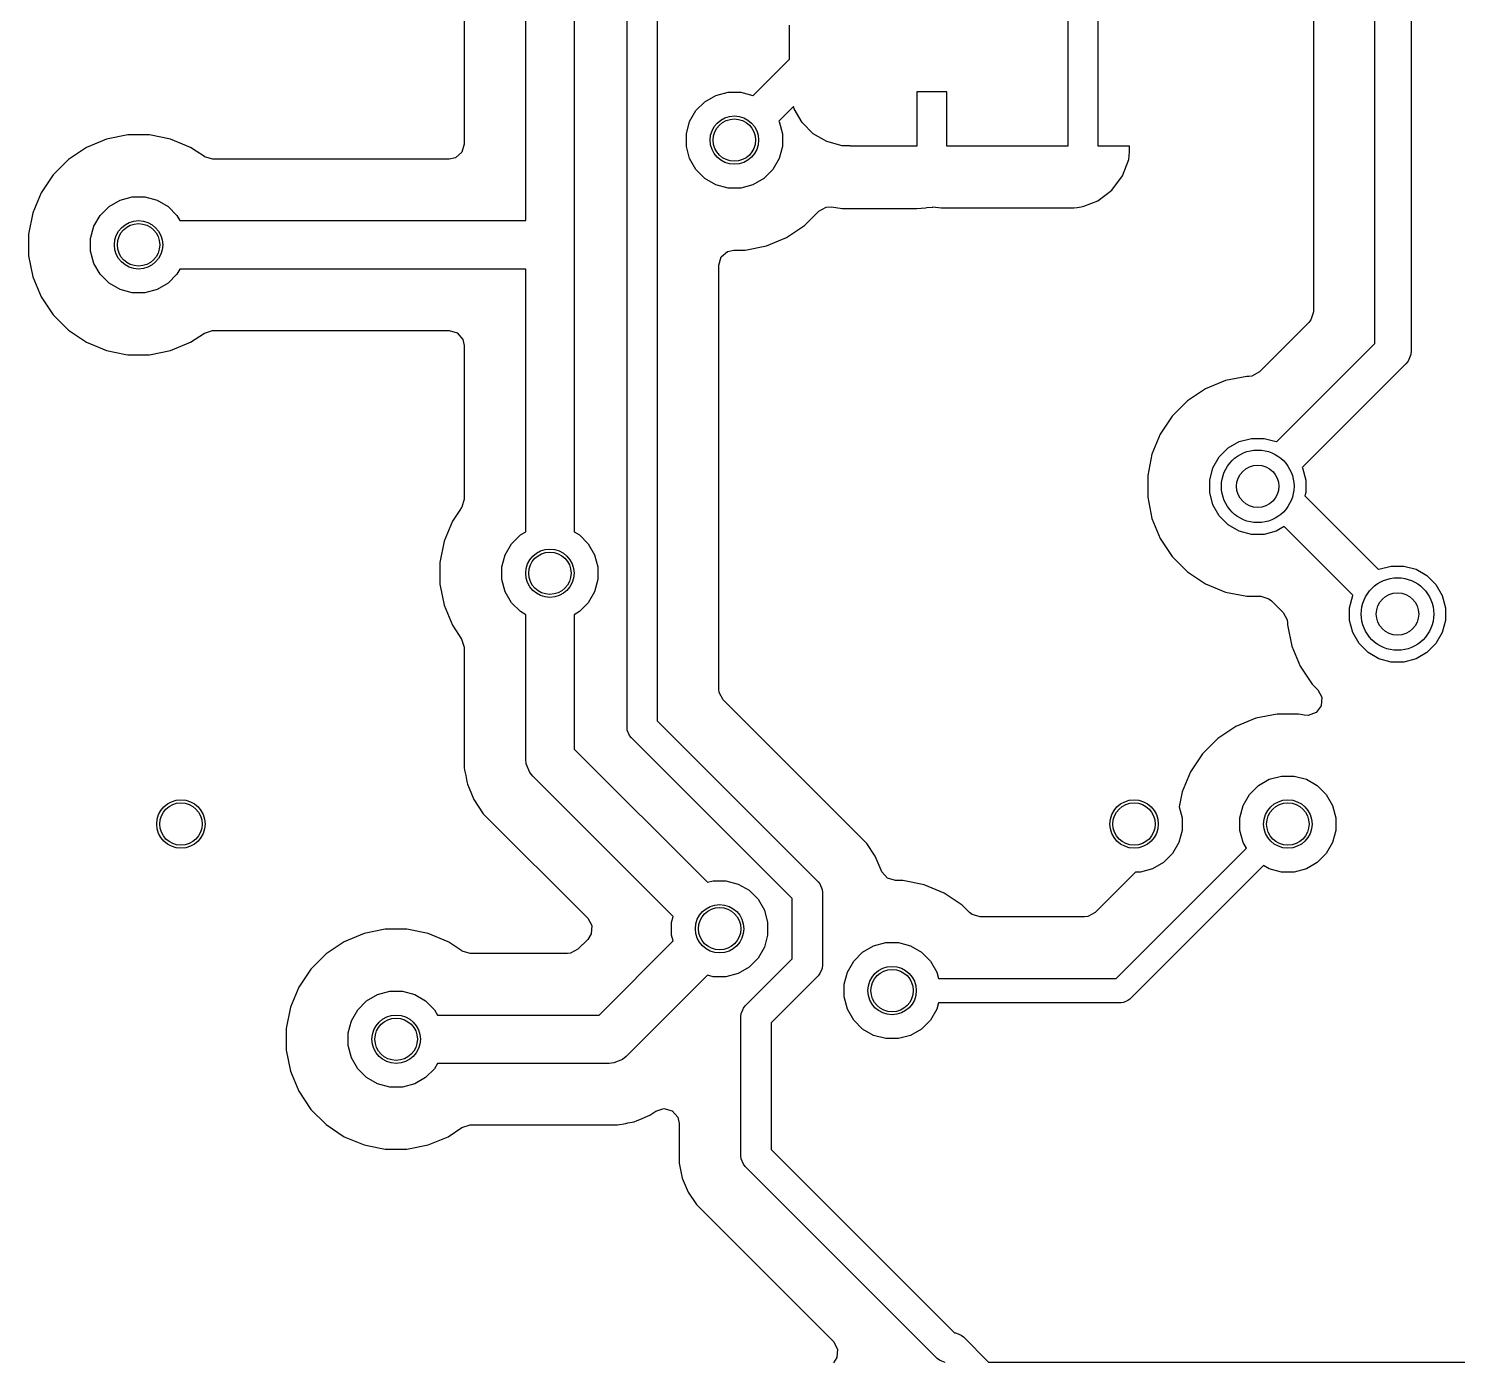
# Model space of a CAD drawing. Header units: inches. Extents: x -2.18 to 1.8, y 0.44 to 2.81.
# Drawn here: x -0.2395 to 0.2252, y 0.7499 to 1.1837 of the extents above; entities that cross this region are included whole.
import ezdxf

# ---------------------------------------------------------------- set-up
doc = ezdxf.new("R2010")
doc.units = ezdxf.units.IN
doc.header["$MEASUREMENT"] = 0
doc.layers.add('BLACK', color=250, linetype='CONTINUOUS')

msp = doc.modelspace()

# ---------------------------------------------------------------- linework, layer by layer
at = {"layer": 'BLACK', "linetype": 'CONTINUOUS'}
for p, q in [((-0.04492, 0.95651), (-0.04492, 1.41015)), ((-0.03508, 1.41015), (-0.03508, 0.95855)), ((0.21013, 1.31673), (0.21013, 1.07886)), ((0.19832, 1.08131), (0.19832, 1.31428)), ((0.1783, 1.30397), (0.1783, 1.09162)), ((-0.07787, 1.12126), (-0.07787, 1.20704)), ((-0.06213, 1.20536), (-0.06213, 1.11634)), ((0.0985, 1.20453), (0.0985, 1.14547)), ((0.10835, 1.14547), (0.10835, 1.20453)), ((-0.09789, 1.19775), (-0.09789, 1.14616)), ((0.00795, 1.17375), (0.00795, 1.18484)), ((-0.00387, 1.16193), (0.00795, 1.17375)), ((-0.01959, 1.15994), (-0.01603, 1.162)), ((-0.01603, 1.162), (-0.01206, 1.16306)), ((-0.01206, 1.16306), (-0.00794, 1.16306)), ((-0.00794, 1.16306), (-0.00397, 1.162)), ((-0.00397, 1.162), (-0.00387, 1.16193)), ((0.05913, 1.16319), (0.04929, 1.16319)), ((0.04929, 1.16319), (0.04929, 1.14547)), ((0.05913, 1.14547), (0.05913, 1.16319)), ((-0.02249, 1.15703), (-0.01959, 1.15994)), ((0.00926, 1.15835), (0.00449, 1.15358)), ((0.00945, 1.15762), (0.00926, 1.15835)), ((0.01202, 1.15317), (0.00945, 1.15762)), ((-0.02561, 1.1495), (-0.02455, 1.15347)), ((-0.02455, 1.15347), (-0.02249, 1.15703)), ((0.00449, 1.15358), (0.00455, 1.15347)), ((0.00455, 1.15347), (0.00561, 1.1495)), ((0.01565, 1.14954), (0.01202, 1.15317)), ((-0.2073, 1.14915), (-0.21421, 1.14778)), ((-0.20026, 1.14915), (-0.2073, 1.14915)), ((-0.2073, 1.14915), (-0.2073, 1.14915)), ((-0.19335, 1.14778), (-0.20026, 1.14915)), ((-0.20026, 1.14915), (-0.20026, 1.14915)), ((-0.02561, 1.14539), (-0.02561, 1.1495)), ((0.00561, 1.1495), (0.00561, 1.14539)), ((0.0201, 1.14697), (0.01565, 1.14954)), ((-0.22072, 1.14508), (-0.22658, 1.14117)), ((-0.21421, 1.14778), (-0.22072, 1.14508)), ((-0.22072, 1.14508), (-0.22072, 1.14508)), ((-0.21421, 1.14778), (-0.21421, 1.14778)), ((-0.18684, 1.14508), (-0.19335, 1.14778)), ((-0.19335, 1.14778), (-0.19335, 1.14778)), ((-0.18505, 1.14389), (-0.18684, 1.14508)), ((-0.18238, 1.1421), (-0.18505, 1.14389)), ((-0.09867, 1.14352), (-0.10075, 1.14172)), ((-0.09789, 1.14616), (-0.09867, 1.14352)), ((-0.02455, 1.14142), (-0.02561, 1.14539)), ((0.00561, 1.14539), (0.00455, 1.14142)), ((0.02507, 1.14564), (0.0201, 1.14697)), ((0.02764, 1.14564), (0.02507, 1.14564)), ((0.02764, 1.14547), (0.02764, 1.14564)), ((0.04929, 1.14547), (0.02764, 1.14547)), ((0.0985, 1.14547), (0.05913, 1.14547)), ((0.11852, 1.14547), (0.10835, 1.14547)), ((0.11841, 1.14249), (0.11852, 1.14356)), ((0.11852, 1.14356), (0.11852, 1.14547)), ((0.11852, 1.14356), (0.11852, 1.14356)), ((-0.22658, 1.14117), (-0.23156, 1.13619)), ((-0.22658, 1.14117), (-0.22658, 1.14117)), ((-0.1823, 1.14205), (-0.18238, 1.1421)), ((-0.17966, 1.14128), (-0.1823, 1.14205)), ((-0.10278, 1.14128), (-0.17966, 1.14128)), ((-0.10075, 1.14172), (-0.10278, 1.14128)), ((-0.02249, 1.13786), (-0.02455, 1.14142)), ((0.00455, 1.14142), (0.00249, 1.13786)), ((0.11626, 1.13578), (0.11827, 1.14117)), ((0.11827, 1.14117), (0.11841, 1.14249)), ((-0.23156, 1.13619), (-0.23548, 1.13033)), ((-0.23156, 1.13619), (-0.23156, 1.13619)), ((-0.01959, 1.13495), (-0.02249, 1.13786)), ((-0.01603, 1.1329), (-0.01959, 1.13495)), ((-0.00041, 1.13495), (-0.00397, 1.1329)), ((0.00249, 1.13786), (-0.00041, 1.13495)), ((0.11281, 1.13117), (0.11626, 1.13578)), ((-0.23548, 1.13033), (-0.23817, 1.12382)), ((-0.23548, 1.13033), (-0.23548, 1.13033)), ((-0.01206, 1.13183), (-0.01603, 1.1329)), ((-0.00794, 1.13183), (-0.01206, 1.13183)), ((-0.00397, 1.1329), (-0.00794, 1.13183)), ((0.1082, 1.12772), (0.11281, 1.13117)), ((-0.21627, 1.12297), (-0.21337, 1.12588)), ((-0.21337, 1.12588), (-0.20981, 1.12794)), ((-0.20981, 1.12794), (-0.20584, 1.129)), ((-0.20584, 1.129), (-0.20172, 1.129)), ((-0.20172, 1.129), (-0.19775, 1.12794)), ((-0.19775, 1.12794), (-0.19419, 1.12588)), ((-0.19419, 1.12588), (-0.19129, 1.12297)), ((0.01746, 1.12433), (0.01988, 1.12565)), ((0.01988, 1.12565), (0.02155, 1.12572)), ((0.02155, 1.12572), (0.02505, 1.12526)), ((0.02505, 1.12526), (0.02505, 1.12526)), ((0.02505, 1.12526), (0.04929, 1.12526)), ((0.04929, 1.12526), (0.05217, 1.12546)), ((0.05217, 1.12546), (0.05258, 1.12558)), ((0.05258, 1.12558), (0.05452, 1.12564)), ((0.05452, 1.12564), (0.05453, 1.12574)), ((0.05453, 1.12574), (0.05722, 1.12545)), ((0.05722, 1.12545), (0.05722, 1.12545)), ((0.05722, 1.12545), (0.10042, 1.12545)), ((0.10042, 1.12545), (0.10148, 1.12557)), ((0.10042, 1.12545), (0.10042, 1.12545)), ((0.10148, 1.12557), (0.1028, 1.12571)), ((0.1028, 1.12571), (0.10282, 1.12572)), ((0.10282, 1.12572), (0.10361, 1.12601)), ((0.10361, 1.12601), (0.1082, 1.12772)), ((-0.23817, 1.12382), (-0.23955, 1.11691)), ((-0.23817, 1.12382), (-0.23817, 1.12382)), ((-0.21833, 1.11941), (-0.21627, 1.12297)), ((-0.19129, 1.12297), (-0.1903, 1.12126)), ((-0.1903, 1.12126), (-0.07787, 1.12126)), ((0.0128, 1.11966), (0.01746, 1.12433)), ((-0.23955, 1.11691), (-0.23955, 1.10986)), ((-0.21939, 1.11544), (-0.21833, 1.11941)), ((-0.21939, 1.11133), (-0.21939, 1.11544)), ((-0.06213, 1.11634), (-0.06213, 1.02006)), ((0.00043, 1.11305), (0.00694, 1.11575)), ((0.00694, 1.11575), (0.0128, 1.11966)), ((-0.21833, 1.10736), (-0.21939, 1.11133)), ((-0.01428, 1.10944), (-0.01221, 1.11124)), ((-0.01221, 1.11124), (-0.01018, 1.11168)), ((-0.01018, 1.11168), (-0.00648, 1.11168)), ((-0.00648, 1.11168), (0.00043, 1.11305)), ((-0.00648, 1.11168), (-0.00648, 1.11168)), ((-0.23955, 1.10986), (-0.23817, 1.10295)), ((-0.21627, 1.1038), (-0.21833, 1.10736)), ((-0.01506, 1.1068), (-0.01428, 1.10944)), ((-0.01506, 0.96886), (-0.01506, 1.1068)), ((-0.23817, 1.10295), (-0.23817, 1.10295)), ((-0.23817, 1.10295), (-0.23548, 1.09644)), ((-0.21337, 1.10089), (-0.21627, 1.1038)), ((-0.19129, 1.1038), (-0.19419, 1.10089)), ((-0.1903, 1.10551), (-0.19129, 1.1038)), ((-0.07787, 1.10551), (-0.1903, 1.10551)), ((-0.07787, 1.02006), (-0.07787, 1.10551)), ((-0.20981, 1.09884), (-0.21337, 1.10089)), ((-0.20584, 1.09777), (-0.20981, 1.09884)), ((-0.20172, 1.09777), (-0.20584, 1.09777)), ((-0.19775, 1.09884), (-0.20172, 1.09777)), ((-0.19419, 1.10089), (-0.19775, 1.09884)), ((-0.23548, 1.09644), (-0.23548, 1.09644)), ((-0.23548, 1.09644), (-0.23156, 1.09059)), ((-0.23156, 1.09059), (-0.23156, 1.09059)), ((-0.23156, 1.09059), (-0.22658, 1.0856)), ((0.17687, 1.08817), (0.16074, 1.07203)), ((0.17753, 1.08898), (0.17687, 1.08817)), ((0.1783, 1.09162), (0.17753, 1.08898)), ((-0.22658, 1.0856), (-0.22658, 1.0856)), ((-0.22658, 1.0856), (-0.22072, 1.08169)), ((-0.18684, 1.08169), (-0.18238, 1.08467)), ((-0.18238, 1.08467), (-0.17975, 1.08549)), ((-0.17975, 1.08549), (-0.17966, 1.08549)), ((-0.17966, 1.08549), (-0.10278, 1.08549)), ((-0.10278, 1.08549), (-0.10014, 1.08472)), ((-0.10014, 1.08472), (-0.09833, 1.08264)), ((-0.22072, 1.08169), (-0.22072, 1.08169)), ((-0.22072, 1.08169), (-0.22072, 1.08169)), ((-0.22072, 1.08169), (-0.21421, 1.07899)), ((-0.21421, 1.07899), (-0.20796, 1.07775)), ((-0.20026, 1.07762), (-0.19335, 1.07899)), ((-0.19335, 1.07899), (-0.18684, 1.08169)), ((-0.09833, 1.08264), (-0.09789, 1.08061)), ((-0.09789, 1.08061), (-0.09789, 1.03069)), ((0.16634, 1.04932), (0.19832, 1.08131)), ((0.21013, 1.07886), (0.21002, 1.07771)), ((-0.20796, 1.07775), (-0.2073, 1.07762)), ((-0.2073, 1.07762), (-0.2073, 1.07762)), ((-0.2073, 1.07762), (-0.2073, 1.07762)), ((-0.2073, 1.07762), (-0.20026, 1.07762)), ((-0.20026, 1.07762), (-0.20026, 1.07762)), ((0.2084, 1.07469), (0.17469, 1.04097)), ((0.20914, 1.07558), (0.2084, 1.07469)), ((0.20979, 1.07714), (0.20914, 1.07558)), ((0.21002, 1.07771), (0.20979, 1.07714)), ((0.14977, 1.06923), (0.14326, 1.06653)), ((0.15668, 1.0706), (0.14977, 1.06923)), ((0.14977, 1.06923), (0.14977, 1.06923)), ((0.15728, 1.0706), (0.15668, 1.0706)), ((0.15832, 1.07072), (0.15728, 1.0706)), ((0.16074, 1.07203), (0.15832, 1.07072)), ((0.14326, 1.06653), (0.1374, 1.06262)), ((0.14326, 1.06653), (0.14326, 1.06653)), ((0.1374, 1.06262), (0.13242, 1.05764)), ((0.1374, 1.06262), (0.1374, 1.06262)), ((0.13242, 1.05764), (0.12851, 1.05178)), ((0.13242, 1.05764), (0.13242, 1.05764)), ((0.12851, 1.05178), (0.12581, 1.04527)), ((0.12851, 1.05178), (0.12851, 1.05178)), ((0.15418, 1.04939), (0.15815, 1.05045)), ((0.15815, 1.05045), (0.16226, 1.05045)), ((0.16226, 1.05045), (0.16623, 1.04939)), ((0.14771, 1.04442), (0.15062, 1.04733)), ((0.15062, 1.04733), (0.15418, 1.04939)), ((0.16623, 1.04939), (0.16634, 1.04932)), ((0.12581, 1.04527), (0.12443, 1.03836)), ((0.12581, 1.04527), (0.12581, 1.04527)), ((0.14565, 1.04086), (0.14771, 1.04442)), ((0.17469, 1.04097), (0.17475, 1.04086)), ((0.12443, 1.03836), (0.12443, 1.03131)), ((0.14459, 1.03689), (0.14565, 1.04086)), ((0.14459, 1.03278), (0.14459, 1.03689)), ((0.17475, 1.04086), (0.17582, 1.03689)), ((0.17582, 1.03689), (0.17582, 1.03278)), ((0.14565, 1.02881), (0.14459, 1.03278)), ((0.17582, 1.03278), (0.17555, 1.03178)), ((0.17555, 1.03178), (0.19953, 1.00779)), ((-0.09928, 1.02714), (-0.1017, 1.02352)), ((-0.09872, 1.02798), (-0.09928, 1.02714)), ((-0.09867, 1.02805), (-0.09872, 1.02798)), ((-0.09789, 1.03069), (-0.09867, 1.02805)), ((0.12443, 1.03131), (0.12581, 1.0244)), ((0.14771, 1.02525), (0.14565, 1.02881)), ((-0.1017, 1.02352), (-0.10439, 1.01701)), ((0.12581, 1.0244), (0.12581, 1.0244)), ((0.12581, 1.0244), (0.12851, 1.01789)), ((0.15062, 1.02234), (0.14771, 1.02525)), ((-0.08249, 1.01616), (-0.07959, 1.01907)), ((-0.07959, 1.01907), (-0.07787, 1.02006)), ((-0.06213, 1.02006), (-0.06041, 1.01907)), ((-0.06041, 1.01907), (-0.05751, 1.01616)), ((0.12851, 1.01789), (0.12851, 1.01789)), ((0.12851, 1.01789), (0.13242, 1.01204)), ((0.15418, 1.02029), (0.15062, 1.02234)), ((0.15815, 1.01922), (0.15418, 1.02029)), ((0.16226, 1.01922), (0.15815, 1.01922)), ((0.16623, 1.02029), (0.16226, 1.01922)), ((0.16883, 1.02179), (0.16623, 1.02029)), ((0.19118, 0.99944), (0.16883, 1.02179)), ((-0.10439, 1.01701), (-0.10577, 1.0101)), ((-0.10439, 1.01701), (-0.10439, 1.01701)), ((-0.08455, 1.0126), (-0.08249, 1.01616)), ((-0.05751, 1.01616), (-0.05545, 1.0126)), ((-0.10577, 1.0101), (-0.10577, 1.00305)), ((-0.08561, 1.00863), (-0.08455, 1.0126)), ((-0.08561, 1.00452), (-0.08561, 1.00863)), ((-0.05545, 1.0126), (-0.05439, 1.00863)), ((-0.05439, 1.00863), (-0.05439, 1.00452)), ((0.13242, 1.01204), (0.13242, 1.01204)), ((0.13242, 1.01204), (0.1374, 1.00705)), ((0.19964, 1.00786), (0.20361, 1.00892)), ((0.20361, 1.00892), (0.20772, 1.00892)), ((0.20772, 1.00892), (0.2117, 1.00786)), ((-0.08455, 1.00055), (-0.08561, 1.00452)), ((-0.05439, 1.00452), (-0.05545, 1.00055)), ((0.1374, 1.00705), (0.1374, 1.00705)), ((0.1374, 1.00705), (0.14326, 1.00314)), ((0.19953, 1.00779), (0.19964, 1.00786)), ((0.2117, 1.00786), (0.21526, 1.0058)), ((0.21526, 1.0058), (0.21816, 1.00289)), ((-0.10577, 1.00305), (-0.10439, 0.99614)), ((-0.08249, 0.99699), (-0.08455, 1.00055)), ((-0.05545, 1.00055), (-0.05751, 0.99699)), ((0.14326, 1.00314), (0.14326, 1.00314)), ((0.14326, 1.00314), (0.14326, 1.00314)), ((0.14326, 1.00314), (0.14977, 1.00044)), ((0.14977, 1.00044), (0.15668, 0.99907)), ((0.19006, 0.99536), (0.19112, 0.99933)), ((0.19112, 0.99933), (0.19118, 0.99944)), ((0.21816, 1.00289), (0.22022, 0.99933)), ((0.22022, 0.99933), (0.22128, 0.99536)), ((-0.10439, 0.99614), (-0.10439, 0.99614)), ((-0.10439, 0.99614), (-0.1017, 0.98963)), ((-0.07959, 0.99408), (-0.08249, 0.99699)), ((-0.05751, 0.99699), (-0.06041, 0.99408)), ((0.15668, 0.99907), (0.15668, 0.99907)), ((0.15668, 0.99907), (0.15668, 0.99907)), ((0.15668, 0.99907), (0.16122, 0.99907)), ((0.16122, 0.99907), (0.16386, 0.99829)), ((0.16386, 0.99829), (0.16467, 0.99764)), ((0.16467, 0.99764), (0.16847, 0.99384)), ((0.19006, 0.99125), (0.19006, 0.99536)), ((0.22128, 0.99536), (0.22128, 0.99125)), ((-0.07787, 0.99309), (-0.07959, 0.99408)), ((-0.07787, 0.94614), (-0.07787, 0.99309)), ((-0.06041, 0.99408), (-0.06213, 0.99309)), ((-0.06213, 0.99309), (-0.06213, 0.9494)), ((0.16847, 0.99384), (0.16979, 0.99143)), ((0.16979, 0.99143), (0.1699, 0.99039)), ((0.1699, 0.99039), (0.1699, 0.98978)), ((0.19112, 0.98728), (0.19006, 0.99125)), ((0.22128, 0.99125), (0.22022, 0.98728)), ((-0.1017, 0.98963), (-0.1017, 0.98963)), ((-0.1017, 0.98963), (-0.09872, 0.98517)), ((0.1699, 0.98978), (0.17128, 0.98287)), ((0.19318, 0.98372), (0.19112, 0.98728)), ((0.22022, 0.98728), (0.21816, 0.98372)), ((-0.09872, 0.98517), (-0.09789, 0.98255)), ((-0.09789, 0.98255), (-0.09789, 0.98246)), ((-0.09789, 0.98246), (-0.09789, 0.94339)), ((0.17128, 0.98287), (0.17128, 0.98287)), ((0.17128, 0.98287), (0.17397, 0.97636)), ((0.19608, 0.98081), (0.19318, 0.98372)), ((0.19964, 0.97876), (0.19608, 0.98081)), ((0.21526, 0.98081), (0.2117, 0.97876)), ((0.21816, 0.98372), (0.21526, 0.98081)), ((0.17397, 0.97636), (0.17397, 0.97636)), ((0.17397, 0.97636), (0.17789, 0.97051)), ((0.20361, 0.97769), (0.19964, 0.97876)), ((0.20772, 0.97769), (0.20361, 0.97769)), ((0.2117, 0.97876), (0.20772, 0.97769)), ((-0.01495, 0.96782), (-0.01506, 0.96886)), ((-0.01363, 0.96541), (-0.01495, 0.96782)), ((0.17789, 0.97051), (0.17789, 0.97051)), ((0.17789, 0.97051), (0.17975, 0.96865)), ((0.17975, 0.96865), (0.18107, 0.96623)), ((0.03311, 0.91867), (-0.01363, 0.96541)), ((0.18087, 0.96349), (0.17922, 0.96129)), ((0.18107, 0.96623), (0.18087, 0.96349)), ((-0.03508, 0.95855), (0.01722, 0.90625)), ((0.15957, 0.95939), (0.15306, 0.9567)), ((0.16648, 0.96077), (0.15957, 0.95939)), ((0.15957, 0.95939), (0.15957, 0.95939)), ((0.17352, 0.96077), (0.16648, 0.96077)), ((0.16648, 0.96077), (0.16648, 0.96077)), ((0.17419, 0.96064), (0.17352, 0.96077)), ((0.17534, 0.96041), (0.17419, 0.96064)), ((0.17664, 0.96032), (0.17534, 0.96041)), ((0.17922, 0.96129), (0.17664, 0.96032)), ((-0.04483, 0.95555), (-0.04492, 0.95651)), ((-0.04409, 0.95377), (-0.04483, 0.95555)), ((-0.04348, 0.95303), (-0.04409, 0.95377)), ((-0.04409, 0.95377), (-0.04409, 0.95377)), ((0.00882, 0.90073), (-0.04348, 0.95303)), ((0.1472, 0.95278), (0.14222, 0.9478)), ((0.15306, 0.9567), (0.1472, 0.95278)), ((0.1472, 0.95278), (0.1472, 0.95278)), ((0.15306, 0.9567), (0.15306, 0.9567)), ((-0.06213, 0.9494), (-0.01877, 0.90605)), ((-0.09789, 0.94339), (-0.09773, 0.94257)), ((-0.07772, 0.94461), (-0.07787, 0.94614)), ((-0.07655, 0.94177), (-0.07772, 0.94461)), ((0.14222, 0.9478), (0.1383, 0.94194)), ((0.14222, 0.9478), (0.14222, 0.9478)), ((-0.09773, 0.94257), (-0.09737, 0.94077)), ((-0.09737, 0.94077), (-0.09699, 0.93883)), ((-0.09699, 0.93883), (-0.09682, 0.93801)), ((-0.07557, 0.94057), (-0.07655, 0.94177)), ((-0.0299, 0.89491), (-0.07557, 0.94057)), ((0.1383, 0.94194), (0.13561, 0.93543)), ((0.1383, 0.94194), (0.1383, 0.94194)), ((0.16041, 0.93749), (0.16397, 0.93955)), ((0.16397, 0.93955), (0.16794, 0.94061)), ((0.16794, 0.94061), (0.17206, 0.94061)), ((0.17206, 0.94061), (0.17603, 0.93955)), ((0.17603, 0.93955), (0.17959, 0.93749)), ((-0.09682, 0.93801), (-0.09628, 0.9367)), ((-0.09628, 0.9367), (-0.09628, 0.9367)), ((-0.09628, 0.9367), (-0.09472, 0.93293)), ((0.13561, 0.93543), (0.13465, 0.93064)), ((0.13561, 0.93543), (0.13561, 0.93543)), ((0.15545, 0.93103), (0.15751, 0.93459)), ((0.15751, 0.93459), (0.16041, 0.93749)), ((0.17959, 0.93749), (0.18249, 0.93459)), ((0.18249, 0.93459), (0.18455, 0.93103)), ((-0.09472, 0.93293), (-0.09472, 0.93293)), ((-0.09472, 0.93293), (-0.09167, 0.92836)), ((0.13465, 0.93064), (0.13561, 0.92706)), ((0.15439, 0.92706), (0.15545, 0.93103)), ((0.18455, 0.93103), (0.18561, 0.92706)), ((-0.09167, 0.92836), (-0.09167, 0.92836)), ((-0.09167, 0.92836), (-0.0577, 0.8944)), ((0.13561, 0.92706), (0.13561, 0.92294)), ((0.15439, 0.92294), (0.15439, 0.92706)), ((0.18561, 0.92706), (0.18561, 0.92294)), ((0.13561, 0.92294), (0.13455, 0.91897)), ((0.15545, 0.91897), (0.15439, 0.92294)), ((0.18561, 0.92294), (0.18455, 0.91897)), ((0.03584, 0.91458), (0.03311, 0.91867)), ((0.03311, 0.91867), (0.03311, 0.91867)), ((0.11419, 0.87476), (0.15653, 0.9171)), ((0.13455, 0.91897), (0.13249, 0.91541)), ((0.15653, 0.9171), (0.15545, 0.91897)), ((0.18455, 0.91897), (0.18249, 0.91541)), ((0.03713, 0.91148), (0.03584, 0.91458)), ((0.03584, 0.91458), (0.03584, 0.91458)), ((0.03584, 0.91458), (0.03584, 0.91458)), ((0.03772, 0.91004), (0.03713, 0.91148)), ((0.1621, 0.91153), (0.11861, 0.86804)), ((0.12959, 0.91251), (0.12603, 0.91045)), ((0.13249, 0.91541), (0.12959, 0.91251)), ((0.16397, 0.91045), (0.1621, 0.91153)), ((0.17959, 0.91251), (0.17603, 0.91045)), ((0.18249, 0.91541), (0.17959, 0.91251)), ((-0.01877, 0.90605), (-0.01686, 0.90656)), ((-0.01686, 0.90656), (-0.01275, 0.90656)), ((-0.01275, 0.90656), (-0.00878, 0.90549)), ((0.01722, 0.90625), (0.01783, 0.9055)), ((0.03773, 0.91002), (0.03772, 0.91004)), ((0.03772, 0.91004), (0.03772, 0.91004)), ((0.03795, 0.90944), (0.03773, 0.91002)), ((0.03975, 0.90737), (0.03795, 0.90944)), ((0.04239, 0.90659), (0.03975, 0.90737)), ((0.04482, 0.90659), (0.04239, 0.90659)), ((0.05173, 0.90522), (0.04482, 0.90659)), ((0.04482, 0.90659), (0.04482, 0.90659)), ((0.12051, 0.90939), (0.10733, 0.89621)), ((0.12206, 0.90939), (0.12051, 0.90939)), ((0.12603, 0.91045), (0.12206, 0.90939)), ((0.16794, 0.90939), (0.16397, 0.91045)), ((0.17206, 0.90939), (0.16794, 0.90939)), ((0.17603, 0.91045), (0.17206, 0.90939)), ((-0.00878, 0.90549), (-0.00522, 0.90344)), ((-0.00522, 0.90344), (-0.00231, 0.90053)), ((0.01783, 0.9055), (0.01857, 0.90373)), ((0.01857, 0.90373), (0.01857, 0.90373)), ((0.01857, 0.90373), (0.01866, 0.90277)), ((0.01866, 0.90277), (0.01866, 0.87912)), ((0.05824, 0.90252), (0.05173, 0.90522)), ((0.05173, 0.90522), (0.05173, 0.90522)), ((0.0641, 0.89861), (0.05824, 0.90252)), ((0.05824, 0.90252), (0.05824, 0.90252)), ((-0.00231, 0.90053), (-0.00025, 0.89697)), ((-0.00025, 0.89697), (0.00081, 0.893)), ((0.00882, 0.88116), (0.00882, 0.90073)), ((0.0665, 0.89621), (0.0641, 0.89861)), ((0.0641, 0.89861), (0.0641, 0.89861)), ((0.0641, 0.89861), (0.0641, 0.89861)), ((-0.0577, 0.8944), (-0.05638, 0.89198)), ((-0.03042, 0.893), (-0.0299, 0.89491)), ((-0.03042, 0.88889), (-0.03042, 0.893)), ((0.00081, 0.893), (0.00081, 0.88889)), ((0.06731, 0.89555), (0.0665, 0.89621)), ((0.06995, 0.89478), (0.06731, 0.89555)), ((0.10388, 0.89478), (0.06995, 0.89478)), ((0.10492, 0.89489), (0.10388, 0.89478)), ((0.10733, 0.89621), (0.10492, 0.89489)), ((-0.13043, 0.88939), (-0.13694, 0.8867)), ((-0.12352, 0.89077), (-0.13043, 0.88939)), ((-0.13043, 0.88939), (-0.13043, 0.88939)), ((-0.11648, 0.89077), (-0.12352, 0.89077)), ((-0.12352, 0.89077), (-0.12352, 0.89077)), ((-0.10957, 0.88939), (-0.11648, 0.89077)), ((-0.11648, 0.89077), (-0.11648, 0.89077)), ((-0.10306, 0.8867), (-0.10957, 0.88939)), ((-0.10957, 0.88939), (-0.10957, 0.88939)), ((-0.05658, 0.88924), (-0.0577, 0.88749)), ((-0.05638, 0.89198), (-0.05658, 0.88924)), ((-0.0299, 0.88698), (-0.03042, 0.88889)), ((0.00081, 0.88889), (-0.00025, 0.88492)), ((-0.13694, 0.8867), (-0.1428, 0.88278)), ((-0.13694, 0.8867), (-0.13694, 0.8867)), ((-0.10285, 0.88656), (-0.10306, 0.8867)), ((-0.0986, 0.88372), (-0.10285, 0.88656)), ((-0.09852, 0.88367), (-0.0986, 0.88372)), ((-0.09588, 0.88289), (-0.09852, 0.88367)), ((-0.06329, 0.88301), (-0.06432, 0.88289)), ((-0.06087, 0.88432), (-0.06329, 0.88301)), ((-0.0577, 0.88749), (-0.06087, 0.88432)), ((-0.05401, 0.86287), (-0.0299, 0.88698)), ((-0.00025, 0.88492), (-0.00231, 0.88136)), ((0.02881, 0.88041), (0.03171, 0.88332)), ((0.03171, 0.88332), (0.03527, 0.88537)), ((0.03527, 0.88537), (0.03924, 0.88644)), ((0.03924, 0.88644), (0.04335, 0.88644)), ((0.04335, 0.88644), (0.04733, 0.88537)), ((0.04733, 0.88537), (0.05089, 0.88332)), ((0.05089, 0.88332), (0.05379, 0.88041)), ((-0.1428, 0.88278), (-0.14778, 0.8778)), ((-0.1428, 0.88278), (-0.1428, 0.88278)), ((-0.06432, 0.88289), (-0.09588, 0.88289)), ((-0.00522, 0.87845), (-0.00878, 0.8764)), ((-0.00646, 0.86588), (0.00882, 0.88116)), ((-0.00231, 0.88136), (-0.00522, 0.87845)), ((0.01866, 0.87912), (0.01857, 0.87816)), ((0.02675, 0.87685), (0.02881, 0.88041)), ((0.05379, 0.88041), (0.05585, 0.87685)), ((-0.14778, 0.8778), (-0.1517, 0.87194)), ((-0.14778, 0.8778), (-0.14778, 0.8778)), ((-0.01877, 0.87584), (-0.04518, 0.84943)), ((-0.01686, 0.87533), (-0.01877, 0.87584)), ((-0.01275, 0.87533), (-0.01686, 0.87533)), ((-0.00878, 0.8764), (-0.01275, 0.87533)), ((0.01722, 0.87564), (0.00194, 0.86036)), ((0.01783, 0.87639), (0.01722, 0.87564)), ((0.01842, 0.8778), (0.01783, 0.87639)), ((0.01783, 0.87639), (0.01783, 0.87639)), ((0.01857, 0.87816), (0.01842, 0.8778)), ((0.01857, 0.87816), (0.01857, 0.87816)), ((0.02569, 0.87288), (0.02675, 0.87685)), ((0.05585, 0.87685), (0.05641, 0.87476)), ((0.05641, 0.87476), (0.11419, 0.87476)), ((-0.1517, 0.87194), (-0.15439, 0.86543)), ((-0.1517, 0.87194), (-0.1517, 0.87194)), ((-0.12959, 0.86749), (-0.12603, 0.86955)), ((-0.12603, 0.86955), (-0.12206, 0.87061)), ((-0.12206, 0.87061), (-0.11794, 0.87061)), ((-0.11794, 0.87061), (-0.11397, 0.86955)), ((-0.11397, 0.86955), (-0.11041, 0.86749)), ((0.02569, 0.86877), (0.02569, 0.87288)), ((-0.15439, 0.86543), (-0.15577, 0.85852)), ((-0.15439, 0.86543), (-0.15439, 0.86543)), ((-0.13455, 0.86103), (-0.13249, 0.86459)), ((-0.13249, 0.86459), (-0.12959, 0.86749)), ((-0.11041, 0.86749), (-0.10751, 0.86459)), ((-0.10751, 0.86459), (-0.10652, 0.86287)), ((-0.0078, 0.86338), (-0.0073, 0.86459)), ((-0.0073, 0.86459), (-0.00707, 0.86514)), ((-0.00707, 0.86514), (-0.00646, 0.86588)), ((-0.00707, 0.86514), (-0.00707, 0.86514)), ((0.02675, 0.8648), (0.02569, 0.86877)), ((0.02881, 0.86124), (0.02675, 0.8648)), ((0.05585, 0.8648), (0.05379, 0.86124)), ((0.05641, 0.86689), (0.05585, 0.8648)), ((0.11582, 0.86689), (0.05641, 0.86689)), ((0.11659, 0.86696), (0.11582, 0.86689)), ((0.11801, 0.86755), (0.11659, 0.86696)), ((0.11861, 0.86804), (0.11801, 0.86755)), ((-0.13561, 0.85706), (-0.13455, 0.86103)), ((-0.10652, 0.86287), (-0.05401, 0.86287)), ((-0.0079, 0.8624), (-0.00781, 0.86336)), ((-0.0079, 0.81711), (-0.0079, 0.8624)), ((-0.00781, 0.86336), (-0.0078, 0.86338)), ((0.00194, 0.86036), (0.00194, 0.81915)), ((0.03171, 0.85833), (0.02881, 0.86124)), ((0.05379, 0.86124), (0.05089, 0.85833)), ((-0.15577, 0.85852), (-0.15577, 0.85148)), ((-0.13561, 0.85294), (-0.13561, 0.85706)), ((0.03527, 0.85627), (0.03171, 0.85833)), ((0.03924, 0.85521), (0.03527, 0.85627)), ((0.04335, 0.85521), (0.03924, 0.85521)), ((0.04733, 0.85627), (0.04335, 0.85521)), ((0.05089, 0.85833), (0.04733, 0.85627)), ((-0.15577, 0.85148), (-0.15439, 0.84457)), ((-0.13455, 0.84897), (-0.13561, 0.85294)), ((-0.13249, 0.84541), (-0.13455, 0.84897)), ((-0.10652, 0.84713), (-0.10751, 0.84541)), ((-0.05075, 0.84713), (-0.10652, 0.84713)), ((-0.04921, 0.84728), (-0.05075, 0.84713)), ((-0.04637, 0.84845), (-0.04921, 0.84728)), ((-0.04518, 0.84943), (-0.04637, 0.84845)), ((-0.15439, 0.84457), (-0.15439, 0.84457)), ((-0.15439, 0.84457), (-0.1517, 0.83806)), ((-0.12959, 0.84251), (-0.13249, 0.84541)), ((-0.12603, 0.84045), (-0.12959, 0.84251)), ((-0.11041, 0.84251), (-0.11397, 0.84045)), ((-0.10751, 0.84541), (-0.11041, 0.84251)), ((-0.1517, 0.83806), (-0.1517, 0.83806)), ((-0.1517, 0.83806), (-0.14778, 0.8322)), ((-0.12206, 0.83939), (-0.12603, 0.84045)), ((-0.11794, 0.83939), (-0.12206, 0.83939)), ((-0.11397, 0.84045), (-0.11794, 0.83939)), ((-0.14778, 0.8322), (-0.14778, 0.8322)), ((-0.14778, 0.8322), (-0.1428, 0.82722)), ((-0.03552, 0.83163), (-0.03289, 0.83245)), ((-0.03289, 0.83245), (-0.03024, 0.83172)), ((-0.1428, 0.82722), (-0.1428, 0.82722)), ((-0.1428, 0.82722), (-0.13694, 0.8233)), ((-0.048, 0.82711), (-0.04531, 0.82764)), ((-0.04531, 0.82764), (-0.04463, 0.82778)), ((-0.04531, 0.82764), (-0.04531, 0.82764)), ((-0.04463, 0.82778), (-0.04261, 0.82818)), ((-0.04261, 0.82818), (-0.04164, 0.82858)), ((-0.04164, 0.82858), (-0.0408, 0.82893)), ((-0.0408, 0.82893), (-0.03754, 0.83028)), ((-0.0408, 0.82893), (-0.0408, 0.82893)), ((-0.0408, 0.82893), (-0.0408, 0.82893)), ((-0.03754, 0.83028), (-0.03582, 0.83143)), ((-0.03582, 0.83143), (-0.03552, 0.83163)), ((-0.03024, 0.83172), (-0.0284, 0.82968)), ((-0.0284, 0.82968), (-0.02792, 0.82757)), ((-0.02792, 0.82757), (-0.02792, 0.81466)), ((-0.13694, 0.8233), (-0.13694, 0.8233)), ((-0.13694, 0.8233), (-0.13694, 0.8233)), ((-0.13694, 0.8233), (-0.13043, 0.82061)), ((-0.10957, 0.82061), (-0.10306, 0.8233)), ((-0.10306, 0.8233), (-0.0986, 0.82628)), ((-0.0986, 0.82628), (-0.09597, 0.82711)), ((-0.09597, 0.82711), (-0.09588, 0.82711)), ((-0.09588, 0.82711), (-0.048, 0.82711)), ((-0.13043, 0.82061), (-0.12522, 0.81957)), ((-0.12522, 0.81957), (-0.12352, 0.81923)), ((-0.12352, 0.81923), (-0.12352, 0.81923)), ((-0.12352, 0.81923), (-0.12352, 0.81923)), ((-0.12352, 0.81923), (-0.11648, 0.81923)), ((-0.11648, 0.81923), (-0.10957, 0.82061)), ((-0.11648, 0.81923), (-0.11648, 0.81923)), ((0.00194, 0.81915), (0.06156, 0.75953)), ((-0.02792, 0.81466), (-0.02696, 0.80984)), ((-0.00781, 0.81615), (-0.0079, 0.81711)), ((-0.00707, 0.81438), (-0.00781, 0.81615)), ((-0.00646, 0.81363), (-0.00707, 0.81438)), ((-0.00707, 0.81438), (-0.00707, 0.81438)), ((0.05599, 0.75119), (-0.00646, 0.81363)), ((-0.02696, 0.80984), (-0.02696, 0.80984)), ((-0.02696, 0.80984), (-0.02508, 0.8053)), ((-0.02508, 0.8053), (-0.02508, 0.8053)), ((-0.02508, 0.8053), (-0.02235, 0.80122)), ((-0.02235, 0.80122), (-0.02235, 0.80121)), ((-0.02235, 0.80121), (0.02221, 0.75665)), ((0.06156, 0.75953), (0.06196, 0.75949)), ((0.06196, 0.75949), (0.06196, 0.75949)), ((0.06196, 0.75949), (0.06228, 0.75936)), ((0.06228, 0.75936), (0.06373, 0.75876)), ((0.06373, 0.75876), (0.06373, 0.75876)), ((0.06373, 0.75876), (0.06448, 0.75815)), ((0.06448, 0.75815), (0.0727, 0.74992)), ((0.02221, 0.75665), (0.02353, 0.75423)), ((0.02353, 0.75423), (0.02334, 0.75149)), ((0.02334, 0.75149), (0.02221, 0.74975)), ((0.05673, 0.75057), (0.05599, 0.75119)), ((0.05746, 0.75027), (0.05673, 0.75057)), ((0.05673, 0.75057), (0.05673, 0.75057)), ((0.05851, 0.74984), (0.05746, 0.75027)), ((0.0727, 0.74992), (0.33709, 0.74992))]:
    msp.add_line(p, q, dxfattribs=at)
at = {"layer": 'BLACK'}
for centre, radius in [((-0.01, 1.14745), 0.00787), ((-0.20378, 1.11339), 0.00787), ((0.1602, 1.03484), 0.01181), ((-0.07, 1.00657), 0.00787), ((0.20567, 0.99331), 0.01181), ((-0.19, 0.925), 0.00787), ((0.12, 0.925), 0.00787), ((0.17, 0.925), 0.00787), ((-0.0148, 0.89094), 0.00787), ((0.0413, 0.87082), 0.00787), ((-0.12, 0.855), 0.00787)]:
    msp.add_circle(centre, radius, dxfattribs=at)
at = {"layer": 'WHITE'}
for centre in [(-0.01, 1.14745), (-0.20378, 1.11339), (0.1602, 1.03484), (-0.07, 1.00657), (0.20567, 0.99331), (-0.19, 0.925), (0.12, 0.925), (0.17, 0.925), (-0.0148, 0.89094), (0.0413, 0.87082), (-0.12, 0.855)]:
    msp.add_circle(centre, 0.00689, dxfattribs=at)

doc.saveas('drawing.dxf')
